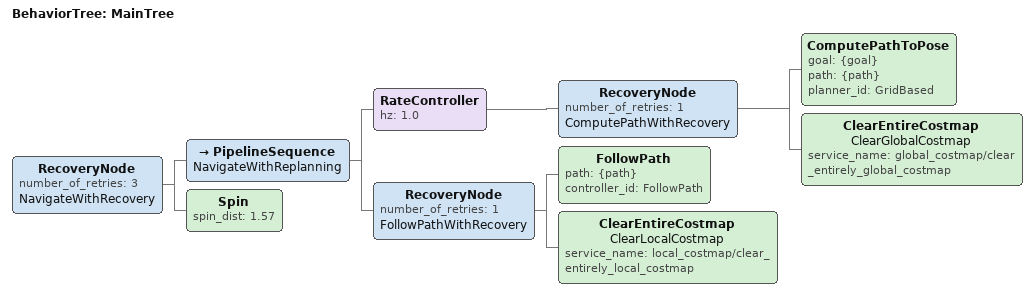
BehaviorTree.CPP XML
<root main_tree_to_execute="MainTree">
  <BehaviorTree ID="MainTree">
    <RecoveryNode number_of_retries="3" name="NavigateWithRecovery">
      <PipelineSequence name="NavigateWithReplanning">
        <RateController hz="1.0">
          <RecoveryNode number_of_retries="1" name="ComputePathWithRecovery">
            <ComputePathToPose goal="{goal}" path="{path}" planner_id="GridBased"/>
            <ClearEntireCostmap name="ClearGlobalCostmap" service_name="global_costmap/clear_entirely_global_costmap"/>
          </RecoveryNode>
        </RateController>
        <RecoveryNode number_of_retries="1" name="FollowPathWithRecovery">
          <FollowPath path="{path}" controller_id="FollowPath"/>
          <ClearEntireCostmap name="ClearLocalCostmap" service_name="local_costmap/clear_entirely_local_costmap"/>
        </RecoveryNode>
      </PipelineSequence>
      <Spin spin_dist="1.57"/>
    </RecoveryNode>
  </BehaviorTree>
</root>
